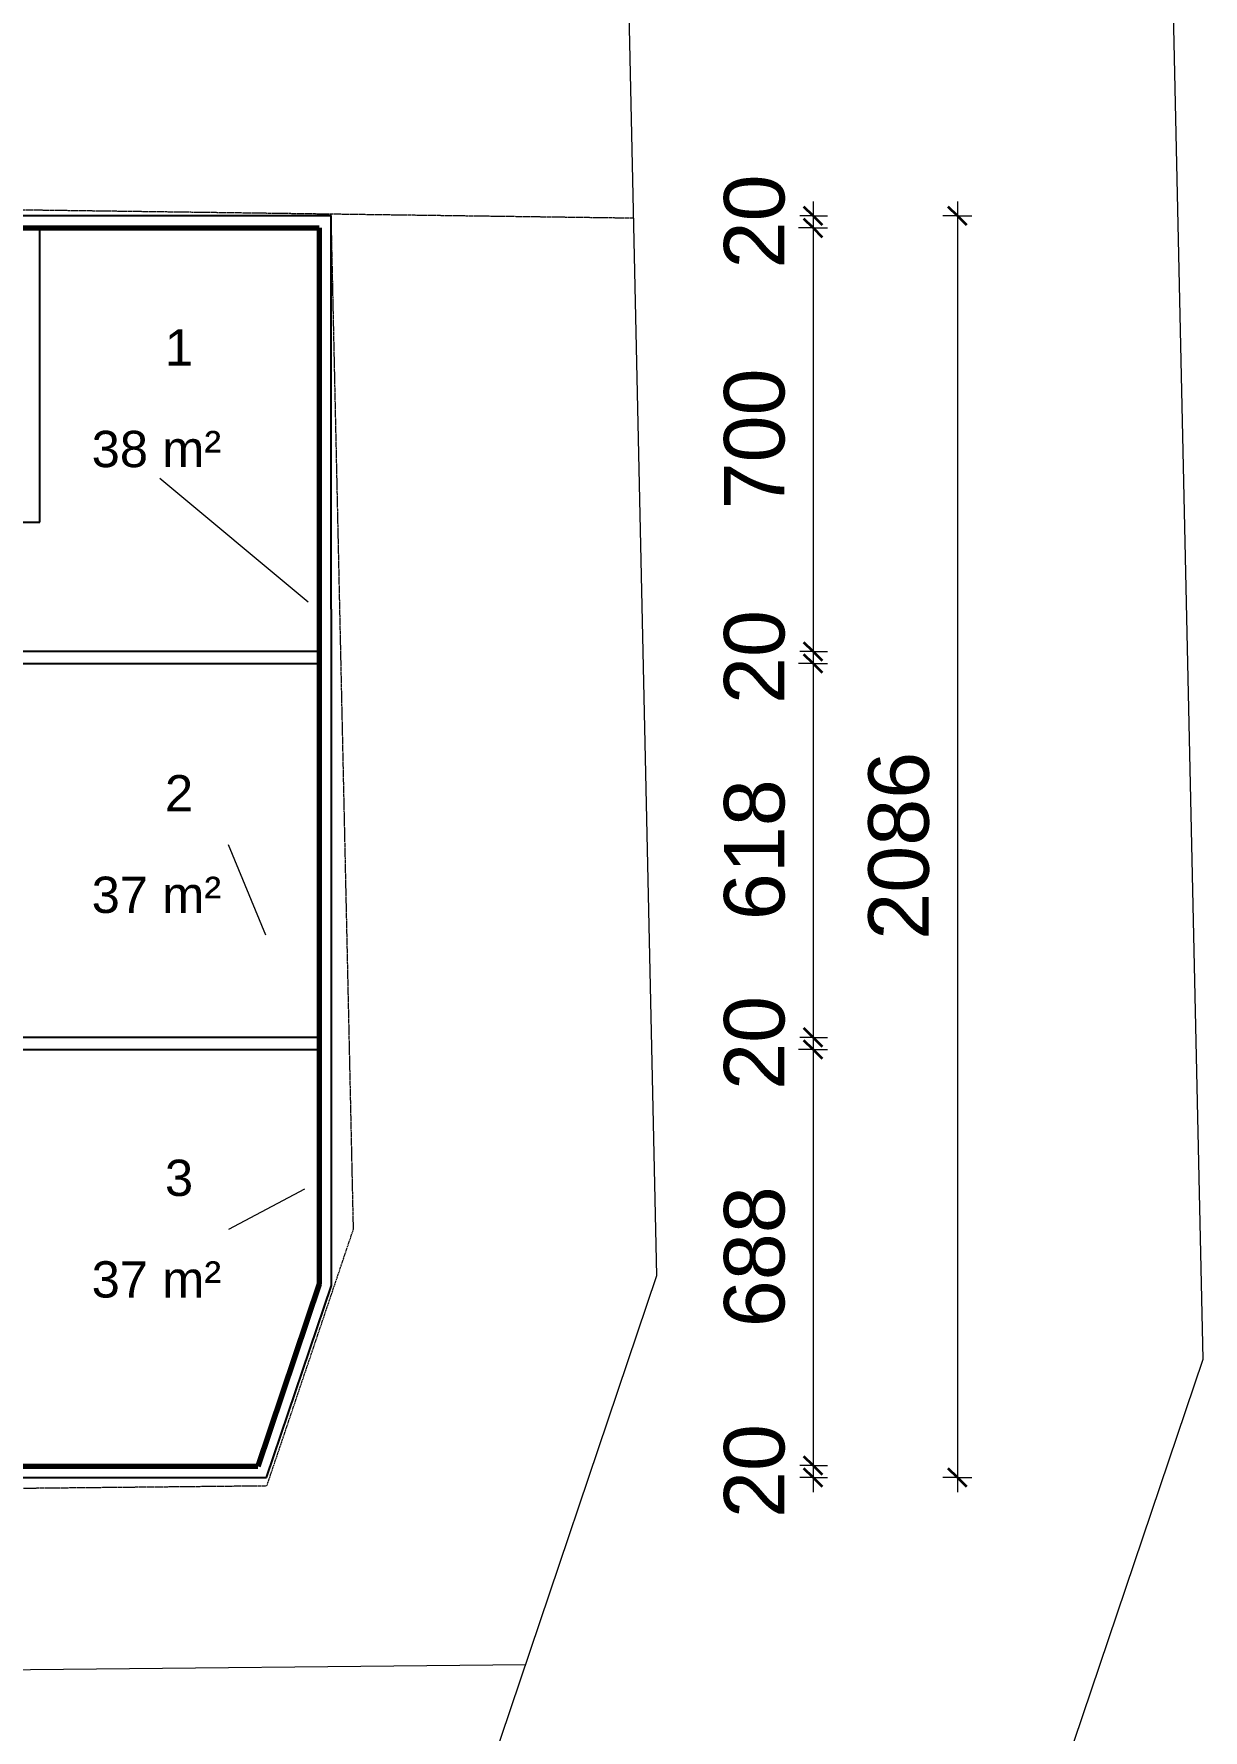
# Model space of a CAD drawing. Header units: millimetres. Extents: x -44686 to 44686, y -36527 to 36527.
# Drawn here: x 25350 to 44686, y -17211 to 10827 of the extents above; entities that cross this region are included whole.
import ezdxf

# ---------------------------------------------------------------- set-up
doc = ezdxf.new("R2010")
doc.units = ezdxf.units.MM
doc.linetypes.add('Center', pattern=[29.999999, 12, -6, 6, -6])
for name, color, linetype, lineweight in [('A-ANNO-DIMS', 211, 'Continuous', 9), ('A-ANNO-DIMS-100', 211, 'Continuous', 9), ('A-AREA-BNDY', 1, 'Continuous', 70), ('A-AREA-IDEN', 2, 'Continuous', 9), ('A-DETL', 90, 'Continuous', 9), ('A-DETL-CNTR', 5, 'Center', 9), ('A-DETL-THIN', 151, 'Continuous', 9), ('A-WALL', 113, 'Continuous', 9)]:
    doc.layers.add(name, color=color, linetype=linetype, lineweight=lineweight)
doc.styles.add('Arial_1', font='arial.ttf', dxfattribs={"height": 600})
doc.styles.add('Arial_3', font='arial.ttf', dxfattribs={"height": 1000})
doc.dimstyles.new('Diagonal_-_2_5mm_Arial_3', dxfattribs={"dimscale": 304.8, "dimtxt": 1020.2594, "dimasz": 0.984252, "dimexe": 0.787402, "dimexo": 0.0625, "dimgap": 0.574147, "dimtad": 1, "dimdec": 0, "dimlfac": 0.1, "dimzin": 0, "dimdsep": 46, "dimtxsty": 'Arial_3', "dimblk1": 'OBLIQUE', "dimblk2": 'OBLIQUE', "dimsah": 1, "dimcen": 0.09, "dimdle": 0.787402, "dimazin": 0, "dimtfac": 1, "dimtdec": 4, "dimtix": 1, "dimtmove": 0, "dimatfit": 3, "dimfxl": 0.787402, "dimfxlon": 1, "dimtvp": 1, "dimtfill": 1, "dimtolj": 1, "dimtzin": 0, "dimarcsym": 2})

# ---------------------------------------------------------------- blocks, each defined once
blk = doc.blocks.new('DIMBLOCK16-Level 1')
at = {"layer": 'A-ANNO-DIMS-100', "lineweight": 35}
for p, q in [((38235, 7819), (38085, 7969)), ((38235, 7619), (38085, 7769)), ((38235, 7819), (38385, 7669)), ((38235, 7619), (38385, 7469))]:
    blk.add_line(p, q, dxfattribs=at)
at = {"layer": 'A-ANNO-DIMS-100'}
for p, q in [((38235, 8059), (38235, 7619)), ((38235, 7819), (37995, 7819)), ((38235, 7619), (37995, 7619)), ((38235, 7819), (38475, 7819)), ((38235, 7619), (38475, 7619))]:
    blk.add_line(p, q, dxfattribs=at)
at = {"layer": 'A-ANNO-DIMS-100', "color": 0, "insert": (36762, 6950), "char_height": 1000, "width": 1845.88, "attachment_point": 1, "rotation": 90, "line_spacing_factor": 0.941778, "style": 'Arial_3', "bg_fill": 3, "box_fill_scale": 1.25, "bg_fill_color": 256, "bg_fill_true_color": 13158600, "bg_fill_transparency": 0}
blk.add_mtext('20', dxfattribs=at)
blk = doc.blocks.new('_Oblique')
at = {"color": 0, "linetype": 'ByBlock', "lineweight": -2}
blk.add_line((-0.5, -0.5), (0.5, 0.5), dxfattribs=at)
blk = doc.blocks.new('DIMBLOCK17-Level 1')
at = {"layer": 'A-ANNO-DIMS-100'}
for p, q in [((38235, 7619), (37995, 7619)), ((38235, 7619), (38235, 619)), ((38235, 7619), (38475, 7619)), ((38235, 619), (37995, 619)), ((38235, 619), (38475, 619))]:
    blk.add_line(p, q, dxfattribs=at)
at = {"layer": 'A-ANNO-DIMS-100', "lineweight": 35}
for p, q in [((38235, 7619), (38085, 7769)), ((38235, 7619), (38385, 7469)), ((38235, 619), (38085, 769)), ((38235, 619), (38385, 469))]:
    blk.add_line(p, q, dxfattribs=at)
at = {"layer": 'A-ANNO-DIMS-100', "color": 0, "insert": (36762, 2966), "char_height": 1000, "width": 2768.83, "attachment_point": 1, "rotation": 90, "line_spacing_factor": 0.941778, "style": 'Arial_3', "bg_fill": 3, "box_fill_scale": 1.25, "bg_fill_color": 256, "bg_fill_true_color": 13158600, "bg_fill_transparency": 0}
blk.add_mtext('700', dxfattribs=at)
blk = doc.blocks.new('DIMBLOCK18-Level 1')
at = {"layer": 'A-ANNO-DIMS-100'}
for p, q in [((38235, 619), (37995, 619)), ((38235, 619), (38235, 419)), ((38235, 619), (38475, 619)), ((38235, 419), (37995, 419)), ((38235, 419), (38475, 419))]:
    blk.add_line(p, q, dxfattribs=at)
at = {"layer": 'A-ANNO-DIMS-100', "lineweight": 35}
for p, q in [((38235, 619), (38085, 769)), ((38235, 419), (38085, 569)), ((38235, 619), (38385, 469)), ((38235, 419), (38385, 269))]:
    blk.add_line(p, q, dxfattribs=at)
at = {"layer": 'A-ANNO-DIMS-100', "color": 0, "insert": (36762, -250), "char_height": 1000, "width": 1845.88, "attachment_point": 1, "rotation": 90, "line_spacing_factor": 0.941778, "style": 'Arial_3', "bg_fill": 3, "box_fill_scale": 1.25, "bg_fill_color": 256, "bg_fill_true_color": 13158600, "bg_fill_transparency": 0}
blk.add_mtext('20', dxfattribs=at)
blk = doc.blocks.new('DIMBLOCK19-Level 1')
at = {"layer": 'A-ANNO-DIMS-100', "lineweight": 35}
for p, q in [((38235, 419), (38085, 569)), ((38235, 419), (38385, 269)), ((38235, -5760), (38085, -5610)), ((38235, -5760), (38385, -5910))]:
    blk.add_line(p, q, dxfattribs=at)
at = {"layer": 'A-ANNO-DIMS-100'}
for p, q in [((38235, 419), (37995, 419)), ((38235, 419), (38235, -5760)), ((38235, 419), (38475, 419)), ((38235, -5760), (37995, -5760)), ((38235, -5760), (38475, -5760))]:
    blk.add_line(p, q, dxfattribs=at)
at = {"layer": 'A-ANNO-DIMS-100', "color": 0, "insert": (36762, -3824), "char_height": 1000, "width": 2768.83, "attachment_point": 1, "rotation": 90, "line_spacing_factor": 0.941778, "style": 'Arial_3', "bg_fill": 3, "box_fill_scale": 1.25, "bg_fill_color": 256, "bg_fill_true_color": 13158600, "bg_fill_transparency": 0}
blk.add_mtext('618', dxfattribs=at)
blk = doc.blocks.new('DIMBLOCK20-Level 1')
at = {"layer": 'A-ANNO-DIMS-100'}
for p, q in [((38235, -5760), (37995, -5760)), ((38235, -5760), (38235, -5960)), ((38235, -5760), (38475, -5760)), ((38235, -5960), (37995, -5960)), ((38235, -5960), (38475, -5960))]:
    blk.add_line(p, q, dxfattribs=at)
at = {"layer": 'A-ANNO-DIMS-100', "lineweight": 35}
for p, q in [((38235, -5760), (38085, -5610)), ((38235, -5960), (38085, -5810)), ((38235, -5760), (38385, -5910)), ((38235, -5960), (38385, -6110))]:
    blk.add_line(p, q, dxfattribs=at)
at = {"layer": 'A-ANNO-DIMS-100', "color": 0, "insert": (36762, -6629), "char_height": 1000, "width": 1845.88, "attachment_point": 1, "rotation": 90, "line_spacing_factor": 0.941778, "style": 'Arial_3', "bg_fill": 3, "box_fill_scale": 1.25, "bg_fill_color": 256, "bg_fill_true_color": 13158600, "bg_fill_transparency": 0}
blk.add_mtext('20', dxfattribs=at)
blk = doc.blocks.new('DIMBLOCK21-Level 1')
at = {"layer": 'A-ANNO-DIMS-100', "lineweight": 35}
for p, q in [((38235, -5960), (38085, -5810)), ((38235, -5960), (38385, -6110)), ((38235, -12837), (38085, -12687)), ((38235, -12837), (38385, -12987))]:
    blk.add_line(p, q, dxfattribs=at)
at = {"layer": 'A-ANNO-DIMS-100'}
for p, q in [((38235, -5960), (37995, -5960)), ((38235, -5960), (38235, -12837)), ((38235, -5960), (38475, -5960)), ((38235, -12837), (37995, -12837)), ((38235, -12837), (38475, -12837))]:
    blk.add_line(p, q, dxfattribs=at)
at = {"layer": 'A-ANNO-DIMS-100', "color": 0, "insert": (36762, -10552), "char_height": 1000, "width": 2768.83, "attachment_point": 1, "rotation": 90, "line_spacing_factor": 0.941778, "style": 'Arial_3', "bg_fill": 3, "box_fill_scale": 1.25, "bg_fill_color": 256, "bg_fill_true_color": 13158600, "bg_fill_transparency": 0}
blk.add_mtext('688', dxfattribs=at)
blk = doc.blocks.new('DIMBLOCK22-Level 1')
at = {"layer": 'A-ANNO-DIMS-100'}
for p, q in [((38235, -12837), (37995, -12837)), ((38235, -12837), (38235, -13277)), ((38235, -12837), (38475, -12837)), ((38235, -13037), (37995, -13037)), ((38235, -13037), (38475, -13037))]:
    blk.add_line(p, q, dxfattribs=at)
at = {"layer": 'A-ANNO-DIMS-100', "lineweight": 35}
for p, q in [((38235, -12837), (38085, -12687)), ((38235, -13037), (38085, -12887)), ((38235, -12837), (38385, -12987)), ((38235, -13037), (38385, -13187))]:
    blk.add_line(p, q, dxfattribs=at)
at = {"layer": 'A-ANNO-DIMS-100', "color": 0, "insert": (36762, -13706), "char_height": 1000, "width": 1845.88, "attachment_point": 1, "rotation": 90, "line_spacing_factor": 0.941778, "style": 'Arial_3', "bg_fill": 3, "box_fill_scale": 1.25, "bg_fill_color": 256, "bg_fill_true_color": 13158600, "bg_fill_transparency": 0}
blk.add_mtext('20', dxfattribs=at)
blk = doc.blocks.new('DIMBLOCK67-Level 1')
at = {"layer": 'A-ANNO-DIMS-100', "lineweight": 35}
for p, q in [((40622, 7819), (40472, 7969)), ((40622, 7819), (40772, 7669)), ((40622, -13037), (40472, -12887)), ((40622, -13037), (40772, -13187))]:
    blk.add_line(p, q, dxfattribs=at)
at = {"layer": 'A-ANNO-DIMS-100'}
for p, q in [((40622, 8059), (40622, -13277)), ((40622, 7819), (40382, 7819)), ((40622, 7819), (40862, 7819)), ((40622, -13037), (40382, -13037)), ((40622, -13037), (40862, -13037))]:
    blk.add_line(p, q, dxfattribs=at)
at = {"layer": 'A-ANNO-DIMS-100', "color": 0, "insert": (39149, -4147), "char_height": 1000, "width": 3691.77, "attachment_point": 1, "rotation": 90, "line_spacing_factor": 0.941778, "style": 'Arial_3', "bg_fill": 3, "box_fill_scale": 1.25, "bg_fill_color": 256, "bg_fill_true_color": 13158600, "bg_fill_transparency": 0}
blk.add_mtext('2086', dxfattribs=at)

msp = doc.modelspace()

# ---------------------------------------------------------------- linework, layer by layer
at = {"layer": 'A-AREA-BNDY'}
for p, q in [((19028.9, 7619.5), (30068.3, 7619.5)), ((30068.3, 7619.5), (30068.3, -9840.5)), ((30068.3, -9840.5), (29051.5, -12853.6)), ((29051.5, -12853.6), (5043.7, -12853.6))]:
    msp.add_line(p, q, dxfattribs=at)
at = {"layer": 'A-AREA-IDEN'}
for p, q in [((29883.4, 1432.8), (27435.1, 3480.1)), ((29187, -4072.6), (28565.4, -2576.7)), ((29825.3, -8269.4), (28565.4, -8934.1))]:
    msp.add_line(p, q, dxfattribs=at)
at = {"layer": 'A-DETL'}
for p, q in [((44685.6, -11078.9), (43639.9, 36526.6)), ((26598.8, -36526.6), (35653.1, -9697.5)), ((36097.5, -36526.6), (44685.6, -11078.9)), ((-26656.9, -16737.5), (33483.1, -16127.5))]:
    msp.add_line(p, q, dxfattribs=at)
at = {"layer": 'A-DETL-CNTR'}
for p, q in [((35269.2, 7779.6), (4687.6, 8189.1)), ((30267.1, 7819.5), (30266.5, 7846.6)), ((30635, -8930.1), (30268.3, 7762.8)), ((29203.8, -13170.8), (30635, -8930.1)), ((5123.7, -13415), (29203.8, -13170.8))]:
    msp.add_line(p, q, dxfattribs=at)
at = {"layer": 'A-DETL-THIN'}
msp.add_line((35653.1, -9697.5), (34637.8, 36526.6), dxfattribs=at)
at = {"layer": 'A-WALL', "lineweight": 25}
for p, q in [((30268.3, 7819.5), (18828.9, 7819.5)), ((25449.8, 7619.5), (30068.3, 7619.5)), ((25449.8, 2754.5), (25449.8, 7619.5)), ((30068.3, 7619.5), (30068.3, 1319.5)), ((30268.3, 1319.5), (30268.3, 7819.5)), ((22789.8, 2754.5), (25449.8, 2754.5)), ((30068.3, 1319.5), (30068.9, 1319.5)), ((30068.9, 1319.5), (30068.9, 619.5)), ((30268.9, 1319.5), (30268.3, 1319.5)), ((30268.9, -6240), (30268.9, 1319.5)), ((30068.9, 619.5), (23904.8, 619.5)), ((24148.9, 419.5), (30068.9, 419.5)), ((30068.9, 419.5), (30068.9, -5760)), ((30068.9, -5760), (24148.9, -5760)), ((24148.9, -5960), (30068.9, -5960)), ((30068.9, -5960), (30068.9, -6240)), ((30068.9, -6240), (30069.4, -6240)), ((30069.4, -6240), (30069.4, -9831.9)), ((30269.4, -6240), (30268.9, -6240)), ((30269.4, -9864.7), (30269.4, -6240)), ((30069.4, -9831.9), (29055.3, -12836.7)), ((29198.9, -13036.7), (30269.4, -9864.7)), ((29055.3, -12836.7), (24888.9, -12836.7)), ((4843.7, -13036.7), (29198.9, -13036.7))]:
    msp.add_line(p, q, dxfattribs=at)

# ---------------------------------------------------------------- texts
at = {"layer": 'A-AREA-IDEN', "char_height": 600, "attachment_point": 1, "style": 'Arial_1'}
for s, insert, width in [('\\fArial|b0|i0|c162|p34|;1', (27517, 5944.3), 569.198), ('38 m²', (26304.8, 4265.4), 2629.535), ('\\fArial|b0|i0|c162|p34|;2', (27517, -1424.9), 569.198), ('37 m²', (26304.8, -3103.8), 2629.535), ('\\fArial|b0|i0|c162|p34|;3', (27517, -7782.4), 569.198), ('37 m²', (26304.8, -9461.3), 2629.535)]:
    msp.add_mtext(s, dxfattribs=dict(at, insert=insert, width=width))

# ---------------------------------------------------------------- dimensions: what is measured, and where the dimension line sits
at = {"layer": 'A-ANNO-DIMS'}
dim = msp.add_linear_dim(base=(38234.7, 7619.5), p1=(37994.7, 7819.5), p2=(37994.7, 7619.5), angle=90, dimstyle='Diagonal_-_2_5mm_Arial_3', override={"dimpost": '<>', "dimfxl": 200}, dxfattribs=at)
dim.commit()
dim.dimension.update_dxf_attribs({"geometry": 'DIMBLOCK16-Level 1', "text_midpoint": (37549.2, 7719.5)})

# ---------------------------------------------------------------- next in the draw order: dimensions: what is measured, and where the dimension line sits
for base, p1, p2, override, picture, middle in [((40622.3, -13036.7), (40382.3, 7819.5), (40382.3, -13036.7), {"dimpost": '<>', "dimfxl": 20856.166411}, 'DIMBLOCK67-Level 1', (39936.7, -2608.6)), ((38234.7, 619.5), (37994.7, 7619.5), (37994.7, 619.5), {"dimpost": '<>', "dimfxl": 7000}, 'DIMBLOCK17-Level 1', (37549.2, 4119.5))]:
    dim = msp.add_linear_dim(base=base, p1=p1, p2=p2, angle=90, dimstyle='Diagonal_-_2_5mm_Arial_3', override=override, dxfattribs=at)
    dim.commit()
    dim.dimension.update_dxf_attribs({"geometry": picture, "text_midpoint": middle})

# ---------------------------------------------------------------- next in the draw order: dimensions: what is measured, and where the dimension line sits
dim = msp.add_linear_dim(base=(38234.7, 419.5), p1=(37994.7, 619.5), p2=(37994.7, 419.5), angle=90, dimstyle='Diagonal_-_2_5mm_Arial_3', override={"dimpost": '<>', "dimfxl": 200}, dxfattribs=at)
dim.commit()
dim.dimension.update_dxf_attribs({"geometry": 'DIMBLOCK18-Level 1', "text_midpoint": (37549.2, 519.5)})

# ---------------------------------------------------------------- next in the draw order: dimensions: what is measured, and where the dimension line sits
dim = msp.add_linear_dim(base=(38234.7, -5760), p1=(37994.7, 419.5), p2=(37994.7, -5760), angle=90, dimstyle='Diagonal_-_2_5mm_Arial_3', override={"dimpost": '<>', "dimfxl": 6179.48544}, dxfattribs=at)
dim.commit()
dim.dimension.update_dxf_attribs({"geometry": 'DIMBLOCK19-Level 1', "text_midpoint": (37549.2, -2670.3)})

# ---------------------------------------------------------------- next in the draw order: dimensions: what is measured, and where the dimension line sits
dim = msp.add_linear_dim(base=(38234.7, -5960), p1=(37994.7, -5760), p2=(37994.7, -5960), angle=90, dimstyle='Diagonal_-_2_5mm_Arial_3', override={"dimpost": '<>', "dimfxl": 200}, dxfattribs=at)
dim.commit()
dim.dimension.update_dxf_attribs({"geometry": 'DIMBLOCK20-Level 1', "text_midpoint": (37549.2, -5860)})

# ---------------------------------------------------------------- next in the draw order: dimensions: what is measured, and where the dimension line sits
dim = msp.add_linear_dim(base=(38234.7, -12836.7), p1=(37994.7, -5960), p2=(37994.7, -12836.7), angle=90, dimstyle='Diagonal_-_2_5mm_Arial_3', override={"dimpost": '<>', "dimfxl": 6876.680972}, dxfattribs=at)
dim.commit()
dim.dimension.update_dxf_attribs({"geometry": 'DIMBLOCK21-Level 1', "text_midpoint": (37549.2, -9398.4)})

# ---------------------------------------------------------------- next in the draw order: dimensions: what is measured, and where the dimension line sits
dim = msp.add_linear_dim(base=(38234.7, -13036.7), p1=(37994.7, -12836.7), p2=(37994.7, -13036.7), angle=90, dimstyle='Diagonal_-_2_5mm_Arial_3', override={"dimpost": '<>', "dimfxl": 200}, dxfattribs=at)
dim.commit()
dim.dimension.update_dxf_attribs({"geometry": 'DIMBLOCK22-Level 1', "text_midpoint": (37549.2, -12936.7)})

doc.saveas('drawing.dxf')
